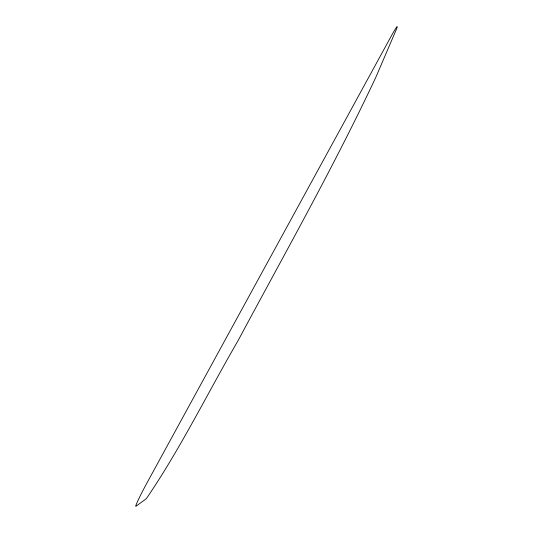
<?xml version="1.0" encoding="UTF-8"?>
<svg xmlns="http://www.w3.org/2000/svg" width="533" height="533" viewBox="0 0 533 533"><rect width="100%" height="100%" fill="white"/><g stroke="black" fill="none" stroke-linecap="round" stroke-linejoin="round"><path stroke-width="0.8" d="M396.652 27.15A28.036 1.199 -62.7 0 0 391.628 35.398L146.249 484.237A31.587 1.546 -61.2 0 0 138.56 499.274A31.747 1.552 -61.2 0 0 136.102 504.858L135.782 505.997A34.438 1.686 -61.2 0 0 135.828 506.337L145.709 499.135A123.509 5.577 -61.5 0 0 146.835 497.942C180.847 447.96 207.51 393.281 237.831 341.053C284.569 253.821 333.392 167.515 375.532 77.911A115.428 4.877 -62.3 0 0 377.344 73.807L396.412 29.275A30.614 1.306 -62.7 0 0 396.892 28.042L397.212 26.976A28.176 1.206 -62.7 0 0 396.679 27.096"/></g></svg>
